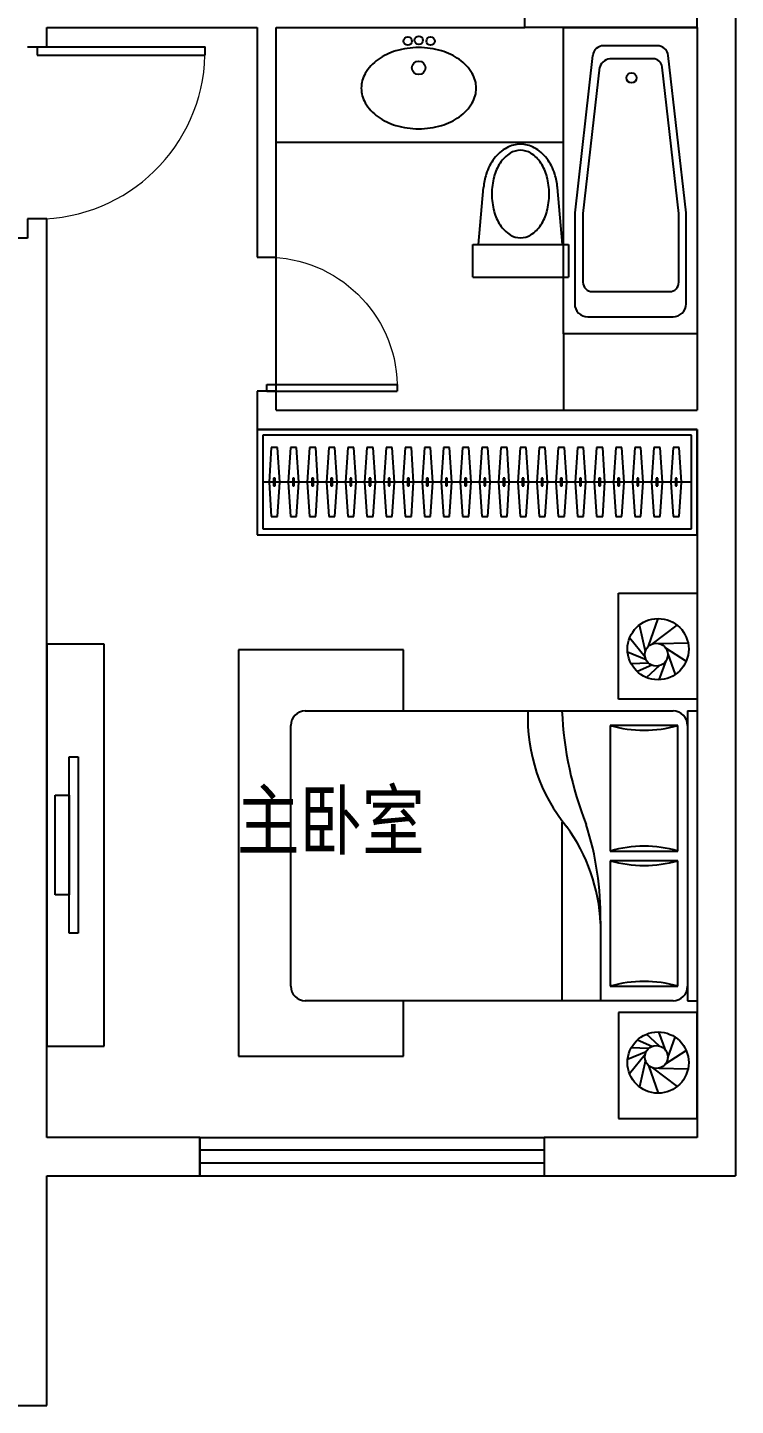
# Model space of a CAD drawing. Extents: x -555681 to -532641, y -677327 to -662427.
# Drawn here: x -536341 to -532641, y -677327 to -670127 of the extents above; entities that cross this region are included whole.
import ezdxf

# ---------------------------------------------------------------- set-up
doc = ezdxf.new("R2010")
doc.units = 0
doc.header["$LTSCALE"] = 1000
doc.header["$MEASUREMENT"] = 0
doc.layers.get('0').update_dxf_attribs({"linetype": 'CONTINUOUS'})
for name, color, linetype in [('FURNITURE', 8, 'CONTINUOUS'), ('Furniture(家具)', 8, 'CONTINUOUS'), ('PUB_TEXT', 7, 'CONTINUOUS'), ('WALL', 2, 'CONTINUOUS'), ('WINDOW', 4, 'CONTINUOUS'), ('厨卫', 223, 'CONTINUOUS')]:
    doc.layers.add(name, color=color, linetype=linetype)
doc.styles.add('DIM_FONT', font='ZBTXT.shx', dxfattribs={"width": 0.8})
doc.styles.add('黑体', font='simhei.ttf')

msp = doc.modelspace()

# ---------------------------------------------------------------- linework, layer by layer
at = {"extrusion": (0, 0, -1)}
for p, q in [((-533740.9, -670127.4), (-533740.9, -669927.4)), ((-532840.9, -670127.4), (-532840.9, -669927.4)), ((-532840.9, -670127.4), (-533740.9, -670127.4)), ((-535090.9, -672027.4), (-535090.9, -671992.4)), ((-535090.9, -671992.4), (-534408.4, -671992.4)), ((-535090.9, -672027.4), (-534408.4, -672027.4)), ((-534408.4, -671992.4), (-534408.4, -672027.4)), ((-535440.9, -675927.4), (-533640.9, -675927.4)), ((-535440.9, -675927.4), (-535440.9, -676127.4)), ((-533640.9, -675927.4), (-533640.9, -676127.4)), ((-533640.9, -675994.1), (-535440.9, -675994.1)), ((-533640.9, -676060.8), (-535440.9, -676060.8)), ((-535440.9, -676127.4), (-533640.9, -676127.4))]:
    msp.add_line(p, q, dxfattribs=at)
for p, q in [((-533539.1, -670127.4), (-532840.9, -670127.4)), ((-533539.1, -671727.4), (-533539.1, -670127.4)), ((-532840.9, -670127.4), (-532840.9, -671727.4)), ((-536290.9, -670227.4), (-536290.9, -670272.4)), ((-536290.9, -670227.4), (-535413.4, -670227.4)), ((-535413.4, -670272.4), (-535413.4, -670227.4)), ((-533049.7, -670222.2), (-533329.4, -670222.2)), ((-536290.9, -670272.4), (-535413.4, -670272.4)), ((-533387.3, -670274), (-533480.9, -671095.7)), ((-533071.7, -670290.6), (-533287.3, -670290.6)), ((-532899.1, -671095.7), (-532991.9, -670274.1)), ((-533350.7, -670333.6), (-533437.9, -671099)), ((-532937.1, -671099), (-533023.5, -670333.6)), ((-533480.9, -671095.7), (-533480.9, -671571.2)), ((-533437.9, -671099), (-533437.9, -671458.7)), ((-532937.1, -671458.7), (-532937.1, -671099)), ((-532899.1, -671571.2), (-532899.1, -671095.7)), ((-533389.4, -671507.2), (-532985.5, -671507.2)), ((-533413, -671639.1), (-532967, -671639.1)), ((-532840.9, -671727.4), (-533539.1, -671727.4)), ((-532840.9, -672227.4), (-535140.9, -672227.4)), ((-535140.9, -672227.4), (-535140.9, -672777.4)), ((-532870.9, -672257.4), (-535110.9, -672257.4)), ((-535110.9, -672257.4), (-535110.9, -672747.4)), ((-532870.9, -672747.4), (-532870.9, -672257.4)), ((-532840.9, -672777.4), (-532840.9, -672227.4)), ((-535066.9, -672322.4, 0), (-535078.9, -672502.4, 0)), ((-535034.9, -672322.4, 0), (-535066.9, -672322.4, 0)), ((-535022.9, -672502.4, 0), (-535034.9, -672322.4, 0)), ((-534966.9, -672322.4, 0), (-534978.9, -672502.4, 0)), ((-534934.9, -672322.4, 0), (-534966.9, -672322.4, 0)), ((-534922.9, -672502.4, 0), (-534934.9, -672322.4, 0)), ((-534866.9, -672322.4, 0), (-534878.9, -672502.4, 0)), ((-534834.9, -672322.4, 0), (-534866.9, -672322.4, 0)), ((-534822.9, -672502.4, 0), (-534834.9, -672322.4, 0)), ((-534766.9, -672322.4, 0), (-534778.9, -672502.4, 0)), ((-534734.9, -672322.4, 0), (-534766.9, -672322.4, 0)), ((-534722.9, -672502.4, 0), (-534734.9, -672322.4, 0)), ((-534666.9, -672322.4, 0), (-534678.9, -672502.4, 0)), ((-534634.9, -672322.4, 0), (-534666.9, -672322.4, 0)), ((-534622.9, -672502.4, 0), (-534634.9, -672322.4, 0)), ((-534566.9, -672322.4, 0), (-534578.9, -672502.4, 0)), ((-534534.9, -672322.4, 0), (-534566.9, -672322.4, 0)), ((-534522.9, -672502.4, 0), (-534534.9, -672322.4, 0)), ((-534466.9, -672322.4, 0), (-534478.9, -672502.4, 0)), ((-534434.9, -672322.4, 0), (-534466.9, -672322.4, 0)), ((-534422.9, -672502.4, 0), (-534434.9, -672322.4, 0)), ((-534366.9, -672322.4, 0), (-534378.9, -672502.4, 0)), ((-534334.9, -672322.4, 0), (-534366.9, -672322.4, 0)), ((-534322.9, -672502.4, 0), (-534334.9, -672322.4, 0)), ((-534266.9, -672322.4, 0), (-534278.9, -672502.4, 0)), ((-534234.9, -672322.4, 0), (-534266.9, -672322.4, 0)), ((-534222.9, -672502.4, 0), (-534234.9, -672322.4, 0)), ((-534166.9, -672322.4, 0), (-534178.9, -672502.4, 0)), ((-534134.9, -672322.4, 0), (-534166.9, -672322.4, 0)), ((-534122.9, -672502.4, 0), (-534134.9, -672322.4, 0)), ((-534066.9, -672322.4, 0), (-534078.9, -672502.4, 0)), ((-534034.9, -672322.4, 0), (-534066.9, -672322.4, 0)), ((-534022.9, -672502.4, 0), (-534034.9, -672322.4, 0)), ((-533966.9, -672322.4, 0), (-533978.9, -672502.4, 0)), ((-533934.9, -672322.4, 0), (-533966.9, -672322.4, 0)), ((-533922.9, -672502.4, 0), (-533934.9, -672322.4, 0)), ((-533866.9, -672322.4, 0), (-533878.9, -672502.4, 0)), ((-533834.9, -672322.4, 0), (-533866.9, -672322.4, 0)), ((-533822.9, -672502.4, 0), (-533834.9, -672322.4, 0)), ((-533766.9, -672322.4, 0), (-533778.9, -672502.4, 0)), ((-533734.9, -672322.4, 0), (-533766.9, -672322.4, 0)), ((-533722.9, -672502.4, 0), (-533734.9, -672322.4, 0)), ((-533666.9, -672322.4, 0), (-533678.9, -672502.4, 0)), ((-533634.9, -672322.4, 0), (-533666.9, -672322.4, 0)), ((-533622.9, -672502.4, 0), (-533634.9, -672322.4, 0)), ((-533566.9, -672322.4, 0), (-533578.9, -672502.4, 0)), ((-533534.9, -672322.4, 0), (-533566.9, -672322.4, 0)), ((-533522.9, -672502.4, 0), (-533534.9, -672322.4, 0)), ((-533466.9, -672322.4, 0), (-533478.9, -672502.4, 0)), ((-533434.9, -672322.4, 0), (-533466.9, -672322.4, 0)), ((-533422.9, -672502.4, 0), (-533434.9, -672322.4, 0)), ((-533366.9, -672322.4, 0), (-533378.9, -672502.4, 0)), ((-533334.9, -672322.4, 0), (-533366.9, -672322.4, 0)), ((-533322.9, -672502.4, 0), (-533334.9, -672322.4, 0)), ((-533266.9, -672322.4, 0), (-533278.9, -672502.4, 0)), ((-533234.9, -672322.4, 0), (-533266.9, -672322.4, 0)), ((-533222.9, -672502.4, 0), (-533234.9, -672322.4, 0)), ((-533166.9, -672322.4, 0), (-533178.9, -672502.4, 0)), ((-533134.9, -672322.4, 0), (-533166.9, -672322.4, 0)), ((-533122.9, -672502.4, 0), (-533134.9, -672322.4, 0)), ((-533066.9, -672322.4, 0), (-533078.9, -672502.4, 0)), ((-533034.9, -672322.4, 0), (-533066.9, -672322.4, 0)), ((-533022.9, -672502.4, 0), (-533034.9, -672322.4, 0)), ((-532966.9, -672322.4, 0), (-532978.9, -672502.4, 0)), ((-532934.9, -672322.4, 0), (-532966.9, -672322.4, 0)), ((-532922.9, -672502.4, 0), (-532934.9, -672322.4, 0)), ((-532870.9, -672502.4), (-535110.9, -672502.4)), ((-535078.9, -672502.4, 0), (-535066.9, -672682.4, 0)), ((-535034.9, -672682.4, 0), (-535022.9, -672502.4, 0)), ((-534978.9, -672502.4, 0), (-534966.9, -672682.4, 0)), ((-534934.9, -672682.4, 0), (-534922.9, -672502.4, 0)), ((-534878.9, -672502.4, 0), (-534866.9, -672682.4, 0)), ((-534834.9, -672682.4, 0), (-534822.9, -672502.4, 0)), ((-534778.9, -672502.4, 0), (-534766.9, -672682.4, 0)), ((-534734.9, -672682.4, 0), (-534722.9, -672502.4, 0)), ((-534678.9, -672502.4, 0), (-534666.9, -672682.4, 0)), ((-534634.9, -672682.4, 0), (-534622.9, -672502.4, 0)), ((-534578.9, -672502.4, 0), (-534566.9, -672682.4, 0)), ((-534534.9, -672682.4, 0), (-534522.9, -672502.4, 0)), ((-534478.9, -672502.4, 0), (-534466.9, -672682.4, 0)), ((-534434.9, -672682.4, 0), (-534422.9, -672502.4, 0)), ((-534378.9, -672502.4, 0), (-534366.9, -672682.4, 0)), ((-534334.9, -672682.4, 0), (-534322.9, -672502.4, 0)), ((-534278.9, -672502.4, 0), (-534266.9, -672682.4, 0)), ((-534234.9, -672682.4, 0), (-534222.9, -672502.4, 0)), ((-534178.9, -672502.4, 0), (-534166.9, -672682.4, 0)), ((-534134.9, -672682.4, 0), (-534122.9, -672502.4, 0)), ((-534078.9, -672502.4, 0), (-534066.9, -672682.4, 0)), ((-534034.9, -672682.4, 0), (-534022.9, -672502.4, 0)), ((-533978.9, -672502.4, 0), (-533966.9, -672682.4, 0)), ((-533934.9, -672682.4, 0), (-533922.9, -672502.4, 0)), ((-533878.9, -672502.4, 0), (-533866.9, -672682.4, 0)), ((-533834.9, -672682.4, 0), (-533822.9, -672502.4, 0)), ((-533778.9, -672502.4, 0), (-533766.9, -672682.4, 0)), ((-533734.9, -672682.4, 0), (-533722.9, -672502.4, 0)), ((-533678.9, -672502.4, 0), (-533666.9, -672682.4, 0)), ((-533634.9, -672682.4, 0), (-533622.9, -672502.4, 0)), ((-533578.9, -672502.4, 0), (-533566.9, -672682.4, 0)), ((-533534.9, -672682.4, 0), (-533522.9, -672502.4, 0)), ((-533478.9, -672502.4, 0), (-533466.9, -672682.4, 0)), ((-533434.9, -672682.4, 0), (-533422.9, -672502.4, 0)), ((-533378.9, -672502.4, 0), (-533366.9, -672682.4, 0)), ((-533334.9, -672682.4, 0), (-533322.9, -672502.4, 0)), ((-533278.9, -672502.4, 0), (-533266.9, -672682.4, 0)), ((-533234.9, -672682.4, 0), (-533222.9, -672502.4, 0)), ((-533178.9, -672502.4, 0), (-533166.9, -672682.4, 0)), ((-533134.9, -672682.4, 0), (-533122.9, -672502.4, 0)), ((-533078.9, -672502.4, 0), (-533066.9, -672682.4, 0)), ((-533034.9, -672682.4, 0), (-533022.9, -672502.4, 0)), ((-532978.9, -672502.4, 0), (-532966.9, -672682.4, 0)), ((-532934.9, -672682.4, 0), (-532922.9, -672502.4, 0)), ((-535066.9, -672682.4, 0), (-535034.9, -672682.4, 0)), ((-534966.9, -672682.4, 0), (-534934.9, -672682.4, 0)), ((-534866.9, -672682.4, 0), (-534834.9, -672682.4, 0)), ((-534766.9, -672682.4, 0), (-534734.9, -672682.4, 0)), ((-534666.9, -672682.4, 0), (-534634.9, -672682.4, 0)), ((-534566.9, -672682.4, 0), (-534534.9, -672682.4, 0)), ((-534466.9, -672682.4, 0), (-534434.9, -672682.4, 0)), ((-534366.9, -672682.4, 0), (-534334.9, -672682.4, 0)), ((-534266.9, -672682.4, 0), (-534234.9, -672682.4, 0)), ((-534166.9, -672682.4, 0), (-534134.9, -672682.4, 0)), ((-534066.9, -672682.4, 0), (-534034.9, -672682.4, 0)), ((-533966.9, -672682.4, 0), (-533934.9, -672682.4, 0)), ((-533866.9, -672682.4, 0), (-533834.9, -672682.4, 0)), ((-533766.9, -672682.4, 0), (-533734.9, -672682.4, 0)), ((-533666.9, -672682.4, 0), (-533634.9, -672682.4, 0)), ((-533566.9, -672682.4, 0), (-533534.9, -672682.4, 0)), ((-533466.9, -672682.4, 0), (-533434.9, -672682.4, 0)), ((-533366.9, -672682.4, 0), (-533334.9, -672682.4, 0)), ((-533266.9, -672682.4, 0), (-533234.9, -672682.4, 0)), ((-533166.9, -672682.4, 0), (-533134.9, -672682.4, 0)), ((-533066.9, -672682.4, 0), (-533034.9, -672682.4, 0)), ((-532966.9, -672682.4, 0), (-532934.9, -672682.4, 0)), ((-535110.9, -672747.4), (-532870.9, -672747.4)), ((-535140.9, -672777.4), (-532840.9, -672777.4))]:
    msp.add_line(p, q)
at = {"ltscale": 15}
for p, q in [((-535046.9, -672482.4, 0), (-535054.9, -672482.4, 0)), ((-535054.9, -672482.4, 0), (-535054.9, -672522.4, 0)), ((-535054.9, -672522.4, 0), (-535046.9, -672522.4, 0)), ((-535046.9, -672522.4, 0), (-535046.9, -672482.4, 0)), ((-534946.9, -672482.4, 0), (-534954.9, -672482.4, 0)), ((-534954.9, -672482.4, 0), (-534954.9, -672522.4, 0)), ((-534954.9, -672522.4, 0), (-534946.9, -672522.4, 0)), ((-534946.9, -672522.4, 0), (-534946.9, -672482.4, 0)), ((-534846.9, -672482.4, 0), (-534854.9, -672482.4, 0)), ((-534854.9, -672482.4, 0), (-534854.9, -672522.4, 0)), ((-534854.9, -672522.4, 0), (-534846.9, -672522.4, 0)), ((-534846.9, -672522.4, 0), (-534846.9, -672482.4, 0)), ((-534746.9, -672482.4, 0), (-534754.9, -672482.4, 0)), ((-534754.9, -672482.4, 0), (-534754.9, -672522.4, 0)), ((-534754.9, -672522.4, 0), (-534746.9, -672522.4, 0)), ((-534746.9, -672522.4, 0), (-534746.9, -672482.4, 0)), ((-534646.9, -672482.4, 0), (-534654.9, -672482.4, 0)), ((-534654.9, -672482.4, 0), (-534654.9, -672522.4, 0)), ((-534654.9, -672522.4, 0), (-534646.9, -672522.4, 0)), ((-534646.9, -672522.4, 0), (-534646.9, -672482.4, 0)), ((-534546.9, -672482.4, 0), (-534554.9, -672482.4, 0)), ((-534554.9, -672482.4, 0), (-534554.9, -672522.4, 0)), ((-534554.9, -672522.4, 0), (-534546.9, -672522.4, 0)), ((-534546.9, -672522.4, 0), (-534546.9, -672482.4, 0)), ((-534446.9, -672482.4, 0), (-534454.9, -672482.4, 0)), ((-534454.9, -672482.4, 0), (-534454.9, -672522.4, 0)), ((-534454.9, -672522.4, 0), (-534446.9, -672522.4, 0)), ((-534446.9, -672522.4, 0), (-534446.9, -672482.4, 0)), ((-534346.9, -672482.4, 0), (-534354.9, -672482.4, 0)), ((-534354.9, -672482.4, 0), (-534354.9, -672522.4, 0)), ((-534354.9, -672522.4, 0), (-534346.9, -672522.4, 0)), ((-534346.9, -672522.4, 0), (-534346.9, -672482.4, 0)), ((-534246.9, -672482.4, 0), (-534254.9, -672482.4, 0)), ((-534254.9, -672482.4, 0), (-534254.9, -672522.4, 0)), ((-534254.9, -672522.4, 0), (-534246.9, -672522.4, 0)), ((-534246.9, -672522.4, 0), (-534246.9, -672482.4, 0)), ((-534146.9, -672482.4, 0), (-534154.9, -672482.4, 0)), ((-534154.9, -672482.4, 0), (-534154.9, -672522.4, 0)), ((-534154.9, -672522.4, 0), (-534146.9, -672522.4, 0)), ((-534146.9, -672522.4, 0), (-534146.9, -672482.4, 0)), ((-534046.9, -672482.4, 0), (-534054.9, -672482.4, 0)), ((-534054.9, -672482.4, 0), (-534054.9, -672522.4, 0)), ((-534054.9, -672522.4, 0), (-534046.9, -672522.4, 0)), ((-534046.9, -672522.4, 0), (-534046.9, -672482.4, 0)), ((-533946.9, -672482.4, 0), (-533954.9, -672482.4, 0)), ((-533954.9, -672482.4, 0), (-533954.9, -672522.4, 0)), ((-533954.9, -672522.4, 0), (-533946.9, -672522.4, 0)), ((-533946.9, -672522.4, 0), (-533946.9, -672482.4, 0)), ((-533846.9, -672482.4, 0), (-533854.9, -672482.4, 0)), ((-533854.9, -672482.4, 0), (-533854.9, -672522.4, 0)), ((-533854.9, -672522.4, 0), (-533846.9, -672522.4, 0)), ((-533846.9, -672522.4, 0), (-533846.9, -672482.4, 0)), ((-533746.9, -672482.4, 0), (-533754.9, -672482.4, 0)), ((-533754.9, -672482.4, 0), (-533754.9, -672522.4, 0)), ((-533754.9, -672522.4, 0), (-533746.9, -672522.4, 0)), ((-533746.9, -672522.4, 0), (-533746.9, -672482.4, 0)), ((-533646.9, -672482.4, 0), (-533654.9, -672482.4, 0)), ((-533654.9, -672482.4, 0), (-533654.9, -672522.4, 0)), ((-533654.9, -672522.4, 0), (-533646.9, -672522.4, 0)), ((-533646.9, -672522.4, 0), (-533646.9, -672482.4, 0)), ((-533546.9, -672482.4, 0), (-533554.9, -672482.4, 0)), ((-533554.9, -672482.4, 0), (-533554.9, -672522.4, 0)), ((-533554.9, -672522.4, 0), (-533546.9, -672522.4, 0)), ((-533546.9, -672522.4, 0), (-533546.9, -672482.4, 0)), ((-533446.9, -672482.4, 0), (-533454.9, -672482.4, 0)), ((-533454.9, -672482.4, 0), (-533454.9, -672522.4, 0)), ((-533454.9, -672522.4, 0), (-533446.9, -672522.4, 0)), ((-533446.9, -672522.4, 0), (-533446.9, -672482.4, 0)), ((-533346.9, -672482.4, 0), (-533354.9, -672482.4, 0)), ((-533354.9, -672482.4, 0), (-533354.9, -672522.4, 0)), ((-533354.9, -672522.4, 0), (-533346.9, -672522.4, 0)), ((-533346.9, -672522.4, 0), (-533346.9, -672482.4, 0)), ((-533246.9, -672482.4, 0), (-533254.9, -672482.4, 0)), ((-533254.9, -672482.4, 0), (-533254.9, -672522.4, 0)), ((-533254.9, -672522.4, 0), (-533246.9, -672522.4, 0)), ((-533246.9, -672522.4, 0), (-533246.9, -672482.4, 0)), ((-533146.9, -672482.4, 0), (-533154.9, -672482.4, 0)), ((-533154.9, -672482.4, 0), (-533154.9, -672522.4, 0)), ((-533154.9, -672522.4, 0), (-533146.9, -672522.4, 0)), ((-533146.9, -672522.4, 0), (-533146.9, -672482.4, 0)), ((-533046.9, -672482.4, 0), (-533054.9, -672482.4, 0)), ((-533054.9, -672482.4, 0), (-533054.9, -672522.4, 0)), ((-533054.9, -672522.4, 0), (-533046.9, -672522.4, 0)), ((-533046.9, -672522.4, 0), (-533046.9, -672482.4, 0)), ((-532946.9, -672482.4, 0), (-532954.9, -672482.4, 0)), ((-532954.9, -672482.4, 0), (-532954.9, -672522.4, 0)), ((-532954.9, -672522.4, 0), (-532946.9, -672522.4, 0)), ((-532946.9, -672522.4, 0), (-532946.9, -672482.4, 0))]:
    msp.add_line(p, q, dxfattribs=at)
for centre, radius in [((-534296.2, -670193.9), 22.1), ((-534353.6, -670198.2), 22.1), ((-534234.3, -670198.2), 22.1), ((-534296.2, -670338.1), 35.3)]:
    msp.add_circle(centre, radius)
for centre, radius, start, end in [((-534296.2, -670656.3), 424.2, 90, 106.29491), ((-534296.2, -670656.3), 424.2, 73.70509, 90), ((-534373.3, -670485.9), 234.6, 125.21186, 149.59017), ((-534326.7, -670552), 315.5, 106.29491, 125.21186), ((-534265.7, -670552), 315.5, 54.78814, 73.70509), ((-534219, -670485.9), 234.6, 30.40983, 54.78814), ((-534444.5, -670444.1), 152.1, 149.59017, 180), ((-534147.8, -670444.1), 152.1, 0, 30.40983), ((-534444.5, -670444.1), 152.1, 180, 210.40983), ((-534147.8, -670444.1), 152.1, 329.59017, 0), ((-534373.3, -670402.3), 234.6, 210.40983, 234.78814), ((-534219, -670402.3), 234.6, 305.21186, 329.59017), ((-534326.7, -670336.2), 315.5, 234.78814, 253.70509), ((-534265.7, -670336.2), 315.5, 286.29491, 305.21186), ((-534296.2, -670231.9), 424.2, 253.70509, 270), ((-534296.2, -670231.9), 424.2, 270, 286.29491)]:
    msp.add_arc(centre, radius, start, end)
at = {"lineweight": 13}
msp.add_arc((-536290.9, -670249.9), 877.5, 270, 358.53072, dxfattribs=at)
at = {"lineweight": 13, "extrusion": (0, 0, -1)}
msp.add_arc((535090.9, -672009.9), 682.5, 90, 178.53072, dxfattribs=at)
for centre, major_axis, start_param, end_param in [((-533329.4, -670280.3), (-41.1, 41.1), -0.785398, 0.676099), ((-533049.7, -670280.3), (-41.1, 41.1), 4.035343, 5.497787), ((-533289, -670356.2), (46.4, 46.4), 0.759354, 2.004273), ((-533071.7, -670339.1), (-34.3, 34.3), 4.039473, 5.497787), ((-533184.5, -670390.6), (18.6, 18.6), 5.497787, 11.780972), ((-533389.4, -671458.7), (-34.3, 34.3), 0.785398, 2.356194), ((-532985.5, -671458.7), (34.3, 34.3), 3.926991, 5.497787), ((-533413, -671571.2), (48, 48), 2.356194, 3.926991), ((-532967, -671571.2), (-48, 48), 2.356194, 3.926991)]:
    msp.add_ellipse(centre, major_axis=major_axis, ratio=1, start_param=start_param, end_param=end_param)
at = {"layer": 'FURNITURE'}
for p, q in [((-533539.1, -670727.4), (-535040.9, -670727.4)), ((-533539.1, -671727.4), (-533539.1, -672127.4))]:
    msp.add_line(p, q, dxfattribs=at)
at = {"layer": 'Furniture(家具)'}
for p, q in [((-533252.8, -673083.7), (-532840.9, -673083.7)), ((-533252.8, -673636.9), (-533252.8, -673083.7)), ((-532840.9, -673083.7), (-532840.9, -673636.9)), ((-533111.5, -673388.5), (-533142.3, -673248.2)), ((-533095.5, -673360.1), (-533044.3, -673215.4)), ((-533074.8, -673347.6), (-532946.3, -673249.6)), ((-533113.3, -673416.8), (-533193.8, -673316)), ((-533039.5, -673346), (-532888.6, -673342.9)), ((-535940.6, -673349.4), (-536240.9, -673349.4)), ((-536240.9, -673349.4), (-536240.9, -675449.4)), ((-535940.6, -675449.4), (-535940.6, -673349.4)), ((-534376.1, -673378.7), (-535237.7, -673378.7)), ((-535237.7, -673378.7), (-535237.7, -675502.5)), ((-534376.1, -673698.5), (-534376.1, -673378.7)), ((-533108.1, -673431.4), (-533204.5, -673391.1)), ((-533005.7, -673369.4), (-532897.9, -673437.8)), ((-532994.9, -673399.3), (-532956.5, -673508.5)), ((-533094.9, -673448.6), (-533186.1, -673451.9)), ((-533078.8, -673459), (-533153.7, -673493.1)), ((-533039.5, -673462.1), (-533105, -673523.8)), ((-533004.7, -673437.2), (-533041.7, -673535.4)), ((-534889.4, -673698.5), (-532967.1, -673698.5)), ((-532840.9, -673636.9), (-533252.8, -673636.9)), ((-532891.4, -673698.5), (-532840.9, -673698.5)), ((-532891.4, -673698.5), (-532891.4, -675212.7)), ((-532840.9, -673698.5), (-532840.9, -675212.7)), ((-534965.1, -675137), (-534965.1, -673774.2)), ((-532941.8, -673774.2), (-533295.2, -673774.2)), ((-533295.2, -673774.2), (-533295.2, -674430.3)), ((-532941.8, -674430.3), (-532941.8, -673774.2)), ((-536124.2, -674859.9), (-536124.2, -673938.9)), ((-536124.2, -673938.9), (-536075.5, -673938.9)), ((-536075.5, -673938.9), (-536075.5, -674859.9)), ((-536197.3, -674659.9), (-536197.3, -674138.9)), ((-536197.3, -674138.9), (-536124.2, -674138.9)), ((-536124.2, -674138.9), (-536124.2, -674659.9)), ((-533547.5, -674278.9), (-533547.5, -675212.7)), ((-533295.2, -674430.3), (-532941.8, -674430.3)), ((-532941.8, -674480.8), (-533295.2, -674480.8)), ((-533295.2, -674480.8), (-533295.2, -675137)), ((-532941.8, -675137), (-532941.8, -674480.8)), ((-536124.2, -674659.9), (-536197.3, -674659.9)), ((-533345.6, -674796.3), (-533345.6, -675212.7)), ((-536075.5, -674859.9), (-536124.2, -674859.9)), ((-533295.2, -675137), (-532941.8, -675137)), ((-532967.1, -675212.7), (-534889.4, -675212.7)), ((-534376.1, -675502.5), (-534376.1, -675212.7)), ((-532891.4, -675212.7), (-532840.9, -675212.7)), ((-532840.9, -675274.2), (-533252.8, -675274.2)), ((-533252.8, -675274.2), (-533252.8, -675827.4)), ((-532840.9, -675827.4), (-532840.9, -675274.2)), ((-533078.8, -675452.1), (-533153.7, -675418.1)), ((-533039.5, -675449), (-533105, -675387.3)), ((-533004.7, -675473.9), (-533041.7, -675375.8)), ((-532994.9, -675511.8), (-532956.5, -675402.6)), ((-536240.9, -675449.4), (-535940.6, -675449.4)), ((-535237.7, -675502.5), (-534376.1, -675502.5)), ((-533108.1, -675479.8), (-533204.5, -675520)), ((-533113.3, -675494.4), (-533193.8, -675595.1)), ((-533094.9, -675462.6), (-533186.1, -675459.2)), ((-533005.7, -675541.7), (-532897.9, -675473.3)), ((-533111.5, -675522.6), (-533142.3, -675662.9)), ((-533095.5, -675551), (-533044.3, -675695.7)), ((-533074.8, -675563.6), (-532946.3, -675661.6)), ((-533039.5, -675565.1), (-532888.6, -675568.2)), ((-533252.8, -675827.4), (-532840.9, -675827.4))]:
    msp.add_line(p, q, dxfattribs=at)
for centre, radius in [((-533045.3, -673375.4), 160), ((-533054.7, -673404.1), 60), ((-533045.3, -675535.7), 160), ((-533054.7, -675507.1), 60)]:
    msp.add_circle(centre, radius, dxfattribs=at)
for centre, radius, start, end in [((-534889.4, -673774.2), 75.7, 90, 180), ((-532834.6, -673736.3), 891.8, 177.56726, 219.54608), ((-531692.4, -673613.7), 1857.1, 182.61601, 201.40694), ((-532967.1, -673774.2), 75.7, 0, 90), ((-533118.5, -673168.5), 630.9, 253.73979, 286.26021), ((-534272.5, -674850), 927.8, 2.53978, 36.04031), ((-534929.2, -674775.8), 1583.7, 359.25816, 17.80337), ((-533118.5, -675036), 630.9, 73.73979, 106.26021), ((-533118.5, -673875.1), 630.9, 253.73979, 286.26021), ((-534889.4, -675137), 75.7, 180, 270), ((-533118.5, -675742.6), 630.9, 73.73979, 106.26021), ((-532967.1, -675137), 75.7, 270, 0)]:
    msp.add_arc(centre, radius, start, end, dxfattribs=at)
at = {"layer": 'WALL'}
for p, q in [((-533740.9, -670127.4), (-533740.9, -669927.4)), ((-532640.9, -669927.4), (-532640.9, -672127.4)), ((-536240.9, -670127.4), (-535140.9, -670127.4)), ((-536240.9, -670227.4), (-536240.9, -670127.4)), ((-535140.9, -670127.4), (-535140.9, -671327.4)), ((-535040.9, -670127.4), (-534240.9, -670127.4)), ((-535040.9, -671327.4), (-535040.9, -670127.4)), ((-534240.9, -670127.4), (-533740.9, -670127.4)), ((-532840.9, -670127.4), (-532840.9, -672127.4)), ((-536340.9, -670227.4), (-536240.9, -670227.4)), ((-536240.9, -671127.4), (-536340.9, -671127.4)), ((-536340.9, -671127.4), (-536340.9, -671227.4)), ((-536240.9, -671227.4), (-536240.9, -671127.4)), ((-536340.9, -671227.4), (-536440.9, -671227.4)), ((-536240.9, -675027.4), (-536240.9, -671227.4)), ((-535140.9, -671327.4), (-535040.9, -671327.4)), ((-535040.9, -672027.4), (-535140.9, -672027.4)), ((-535140.9, -672027.4), (-535140.9, -672227.4)), ((-535040.9, -672127.4), (-535040.9, -672027.4)), ((-535040.9, -672127.4), (-532840.9, -672127.4)), ((-532640.9, -672127.4), (-532640.9, -676127.4)), ((-535140.9, -672227.4), (-532840.9, -672227.4)), ((-532840.9, -672227.4), (-532840.9, -675927.4)), ((-536240.9, -675927.4), (-536240.9, -675027.4)), ((-535440.9, -675927.4), (-536240.9, -675927.4)), ((-535440.9, -676127.4), (-535440.9, -675927.4)), ((-532840.9, -675927.4), (-533640.9, -675927.4)), ((-533640.9, -675927.4), (-533640.9, -676127.4)), ((-536240.9, -676127.4), (-535440.9, -676127.4)), ((-536240.9, -677327.4), (-536240.9, -676127.4)), ((-533640.9, -676127.4), (-532640.9, -676127.4)), ((-536440.9, -677327.4), (-536240.9, -677327.4))]:
    msp.add_line(p, q, dxfattribs=at)
at = {"layer": 'WINDOW'}
msp.add_line((-535040.9, -672027.4), (-535040.9, -671327.4), dxfattribs=at)
at = {"layer": '厨卫'}
for p, q in [((-533984.4, -671260.8), (-533957.5, -670963.7)), ((-533544.2, -671260.9), (-533571.1, -670963.7)), ((-534014.1, -671260.8), (-533514.1, -671260.8)), ((-534014.1, -671432.1), (-534014.1, -671260.8)), ((-533514.1, -671260.8), (-533514.1, -671432.1)), ((-534014.1, -671432.1), (-533514.1, -671432.1))]:
    msp.add_line(p, q, dxfattribs=at)
for centre, radius, start, end in [((-533764.3, -670885.4), 148.6, 90, 118.74394), ((-533764.3, -670885.4), 148.6, 61.25606, 90), ((-533690.2, -670972.1), 265.2, 142.93987, 162.62956), ((-533735.5, -670937.9), 208.5, 118.74394, 142.93987), ((-533725.6, -670930.6), 173.2, 122.25632, 146.72198), ((-533764.3, -670869.4), 100.8, 90, 122.25632), ((-533764.3, -670869.4), 100.8, 57.74368, 90), ((-533803, -670930.6), 173.2, 33.27802, 57.74368), ((-533793.1, -670937.9), 208.5, 37.06013, 61.25606), ((-533838.4, -670972.1), 265.2, 17.37044, 37.06013), ((-533618.8, -670994.4), 340, 162.62956, 174.81517), ((-533664.3, -670970.9), 246.6, 146.72198, 164.79114), ((-533864.3, -670970.9), 246.6, 15.20886, 33.27802), ((-533909.8, -670994.4), 340, 5.18483, 17.37044), ((-533567.2, -670997.3), 347.2, 164.79114, 180), ((-533961.4, -670997.3), 347.2, 0, 15.20886), ((-533567.2, -670997.3), 347.2, 180, 195.20886), ((-533961.4, -670997.3), 347.2, 344.79114, 360), ((-533664.3, -671023.7), 246.6, 195.20886, 213.27802), ((-533864.3, -671023.7), 246.6, 326.72198, 344.79114), ((-533725.6, -671064), 173.2, 213.27802, 237.74368), ((-533803, -671064), 173.2, 302.25632, 326.72198), ((-533764.3, -671125.3), 100.8, 237.74368, 270), ((-533764.3, -671125.3), 100.8, 270, 302.25632)]:
    msp.add_arc(centre, radius, start, end, dxfattribs=at)

# ---------------------------------------------------------------- texts
at = {"style": 'DIM_FONT', "width": 0.8, "flags": 9}
for tag, p, s, height in [('XSIZE', (-534296.2, -670156.4), '500', 0.5), ('YSIZE', (-534296.2, -670156.4), '0', 0.5), ('XSIZE', (-532840.9, -670927.4), '500', 0.485), ('YSIZE', (-532840.9, -670927.4), '1500', 0.485)]:
    msp.add_attdef(tag, p, s, height=height, dxfattribs=at)
at = {"layer": 'PUB_TEXT', "style": '黑体', "width": 0.8}
msp.add_text('主卧室', height=300, dxfattribs=at).set_placement((-535247, -674420))
msp.add_text('主卧室', height=300, dxfattribs=at).set_placement((-535247, -674420))

doc.saveas('drawing.dxf')
